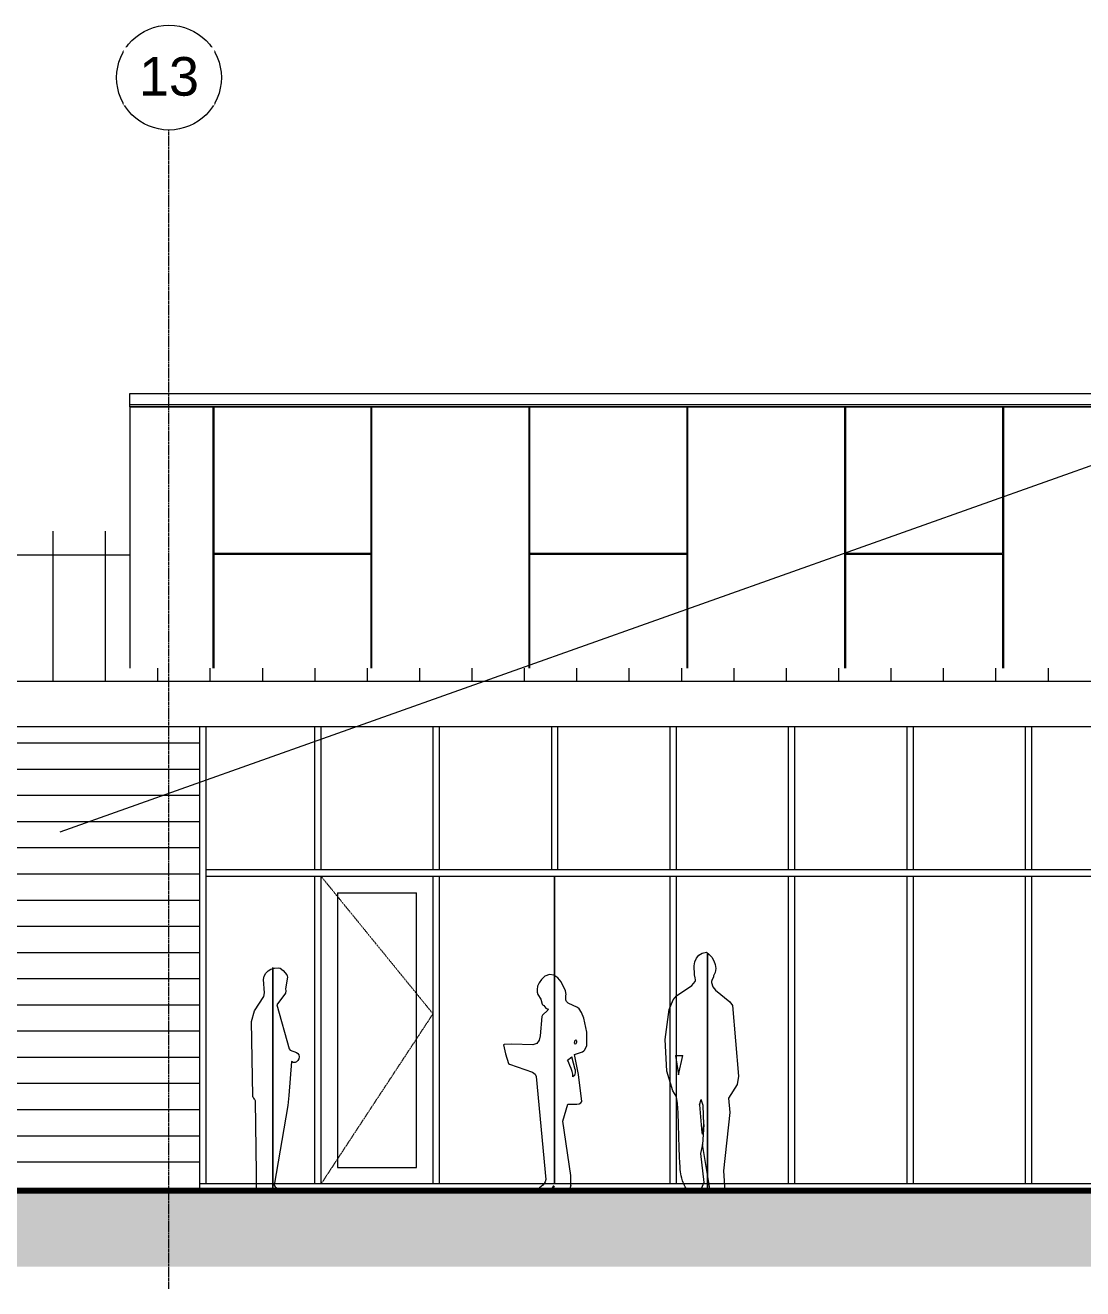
# Model space of a CAD drawing. Header units: inches. Extents: x 169 to 5088, y -73 to 356.
# Drawn here: x 1656.4 to 1979.4, y -30 to 356 of the extents above; entities that cross this region are included whole.
import ezdxf

# ---------------------------------------------------------------- set-up
doc = ezdxf.new("R2010")
doc.units = ezdxf.units.IN
doc.header["$MEASUREMENT"] = 0
doc.linetypes.add('Dash 1_16_', pattern=[0.125, 0.0625, -0.0625])
doc.linetypes.add('Grid Line 1_2_', pattern=[0.875, 0.5, -0.125, 0.125, -0.125])
for name, color, linetype, lineweight in [('A-ANNO-IDEN', 131, 'Continuous', 9), ('A-DETL-GENF', 92, 'Continuous', 9), ('A-DOOR', 31, 'Continuous', 18), ('A-GLAZ-CURT', 52, 'Continuous', 9), ('A-GLAZ-CWMG', 51, 'Continuous', 9), ('A-ROOF', 132, 'Continuous', 18), ('A-ROOF-OTLN', 132, 'Continuous', 9), ('A-ROOF-PATT', 132, 'Continuous', 18), ('A-WALL', 113, 'Continuous', 18), ('A-WALL-PATT', 111, 'Continuous', 18), ('C-TOPO', 7, 'Continuous', 9), ('L-SITE-WALL', 31, 'Continuous', 18), ('S-GRID', 1, 'Continuous', 9), ('S-GRID-IDEN', 1, 'Continuous', 9)]:
    doc.layers.add(name, color=color, linetype=linetype, lineweight=lineweight)
doc.styles.add('Arial', font='arial.ttf', dxfattribs={"height": 11.802395})

# ---------------------------------------------------------------- blocks, each defined once
blk = doc.blocks.new('System Panel - Exterior Glazing-436193-Building Elevation - North')
at = {"layer": 'A-GLAZ-CURT'}
for p, q in [((1818.12, 65.58), (1818.12, 96)), ((1818.12, 57.75), (1818.12, 65.58)), ((1818.12, 2.9), (1818.12, 57.69)), ((1818.12, 2), (1818.12, 2.88))]:
    blk.add_line(p, q, dxfattribs=at)
blk = doc.blocks.new('System Panel - Exterior Glazing-V1-Building Elevation - North')
at = {"layer": 'A-GLAZ-CURT'}
for p, q in [((1818.12, 96), (1818.12, 65.58)), ((1818.12, 65.58), (1818.12, 57.75)), ((1818.12, 57.69), (1818.12, 2.9)), ((1818.12, 2.88), (1818.12, 2))]:
    blk.add_line(p, q, dxfattribs=at)
blk = doc.blocks.new('Rectangular Mullion - Exterior 2_ x 4_5_-430003-Building Elevation - North')
at = {"layer": 'A-GLAZ-CWMG'}
for p, q in [((1727.03, 2), (1709.69, 2)), ((1731.53, 2), (1727.03, 2)), ((1732.5, 2), (1731.55, 2)), ((1745.75, 2), (1732.5, 2))]:
    blk.add_line(p, q, dxfattribs=at)
blk = doc.blocks.new('Rectangular Mullion - Exterior 2_ x 4_5_-430004-Building Elevation - North')
at = {"layer": 'A-GLAZ-CWMG'}
for p, q in [((1814.83, 2), (1781.94, 2)), ((1817.89, 2), (1814.83, 2)), ((1818, 2), (1817.9, 2)), ((1818.12, 2), (1818.01, 2))]:
    blk.add_line(p, q, dxfattribs=at)
blk = doc.blocks.new('Rectangular Mullion - Exterior 2_ x 4_5_-430005-Building Elevation - North')
at = {"layer": 'A-GLAZ-CWMG'}
for p, q in [((1823.1, 2), (1818.12, 2)), ((1854.31, 2), (1823.1, 2))]:
    blk.add_line(p, q, dxfattribs=at)
blk = doc.blocks.new('Rectangular Mullion - Exterior 2_ x 4_5_-430006-Building Elevation - North')
at = {"layer": 'A-GLAZ-CWMG'}
for p, q in [((1857.56, 2), (1854.31, 2)), ((1863.54, 2), (1857.56, 2)), ((1865.28, 2), (1863.54, 2)), ((1869.98, 2), (1865.28, 2)), ((1890.5, 2), (1869.98, 2))]:
    blk.add_line(p, q, dxfattribs=at)
blk = doc.blocks.new('Rectangular Mullion - Exterior 2_ x 4_5_-V2-Building Elevation - North')
at = {"layer": 'A-GLAZ-CWMG'}
blk.add_line((1926.69, 2), (1890.5, 2), dxfattribs=at)
blk = doc.blocks.new('Rectangular Mullion - Exterior 2_ x 4_5_-430021-Building Elevation - North')
at = {"layer": 'A-GLAZ-CWMG'}
blk.add_line((1711.69, 97), (1711.69, 141.62), dxfattribs=at)
blk = doc.blocks.new('Rectangular Mullion - Exterior 2_ x 4_5_-430022-Building Elevation - North')
at = {"layer": 'A-GLAZ-CWMG'}
for q in [(1711.69, 97), (1709.69, 2)]:
    blk.add_line((1711.69, 2), q, dxfattribs=at)
blk = doc.blocks.new('Rectangular Mullion - Exterior 2_ x 4_5_-430007-Building Elevation - North')
at = {"layer": 'A-GLAZ-CWMG'}
for p, q in [((1818.12, 98), (1781.94, 98)), ((1781.94, 96), (1818.12, 96))]:
    blk.add_line(p, q, dxfattribs=at)
blk = doc.blocks.new('Rectangular Mullion - Exterior 2_ x 4_5_-430008-Building Elevation - North')
at = {"layer": 'A-GLAZ-CWMG'}
for p, q in [((1780.94, 96), (1782.94, 96)), ((1780.94, 96), (1780.94, 2)), ((1782.94, 2), (1782.94, 96)), ((1782.94, 2), (1780.94, 2))]:
    blk.add_line(p, q, dxfattribs=at)
blk = doc.blocks.new('Rectangular Mullion - Exterior 2_ x 4_5_-V3-Building Elevation - North')
at = {"layer": 'A-GLAZ-CWMG'}
for p, q in [((1853.31, 96), (1855.31, 96)), ((1853.31, 96), (1853.31, 55.86)), ((1855.31, 59.51), (1855.31, 96)), ((1855.31, 41.21), (1855.31, 59.51)), ((1853.31, 55.86), (1853.31, 33.44)), ((1855.31, 39.75), (1855.31, 41.21)), ((1855.31, 28.74), (1855.31, 39.75)), ((1853.31, 33.44), (1853.31, 2)), ((1855.31, 2), (1855.31, 28.74)), ((1855.31, 2), (1853.31, 2))]:
    blk.add_line(p, q, dxfattribs=at)
blk = doc.blocks.new('Rectangular Mullion - Exterior 2_ x 4_5_-430009-Building Elevation - North')
at = {"layer": 'A-GLAZ-CWMG'}
for p, q in [((1780.94, 141.62), (1780.94, 98)), ((1782.94, 98), (1782.94, 141.62)), ((1782.94, 98), (1780.94, 98))]:
    blk.add_line(p, q, dxfattribs=at)
blk = doc.blocks.new('Rectangular Mullion - Exterior 2_ x 4_5_-430012-Building Elevation - North')
at = {"layer": 'A-GLAZ-CWMG'}
for p, q in [((1711.69, 96), (1711.69, 98)), ((1745.75, 98), (1711.69, 98)), ((1711.69, 96), (1745.75, 96))]:
    blk.add_line(p, q, dxfattribs=at)
blk = doc.blocks.new('Door_Single_Storefront - one-561384-Building Elevation - North')
at = {"layer": 'A-DOOR', "linetype": 'Dash 1_16_', "lineweight": 9}
for p, q in [((1746.75, 96), (1780.94, 54)), ((1780.94, 54), (1746.75, 2))]:
    blk.add_line(p, q, dxfattribs=at)
at = {"layer": 'A-DOOR'}
for p, q in [((1751.75, 91), (1751.75, 7)), ((1751.75, 91), (1775.94, 91)), ((1775.94, 7), (1775.94, 91)), ((1751.75, 7), (1775.94, 7))]:
    blk.add_line(p, q, dxfattribs=at)
blk = doc.blocks.new('Rectangular Mullion - Exterior 2_ x 4_5_-435970-Building Elevation - North')
at = {"layer": 'A-GLAZ-CWMG'}
blk.add_line((1781.94, 2), (1745.75, 2), dxfattribs=at)
blk = doc.blocks.new('Rectangular Mullion - Exterior 2_ x 4_5_-435971-Building Elevation - North')
at = {"layer": 'A-GLAZ-CWMG'}
for p, q in [((1781.94, 98), (1745.75, 98)), ((1745.75, 96), (1781.94, 96))]:
    blk.add_line(p, q, dxfattribs=at)
blk = doc.blocks.new('Rectangular Mullion - Exterior 2_ x 4_5_-430056-Building Elevation - North')
at = {"layer": 'A-GLAZ-CWMG'}
for p, q in [((1744.75, 96), (1746.75, 96)), ((1744.75, 96), (1744.75, 2)), ((1746.75, 2), (1746.75, 96)), ((1746.75, 2), (1744.75, 2))]:
    blk.add_line(p, q, dxfattribs=at)
blk = doc.blocks.new('Rectangular Mullion - Exterior 2_ x 4_5_-435686-Building Elevation - North')
at = {"layer": 'A-GLAZ-CWMG'}
for p, q in [((1744.75, 141.62), (1744.75, 98)), ((1746.75, 98), (1746.75, 141.62)), ((1746.75, 98), (1744.75, 98))]:
    blk.add_line(p, q, dxfattribs=at)
blk = doc.blocks.new('RPC Female - Lisa-635734-Building Elevation - North')
at = {"layer": 'A-DETL-GENF', "color": 57}
for p, q in [((1816.52, 66), (1815.15, 65.46)), ((1817.85, 65.77), (1816.52, 66)), ((1819.05, 64.95), (1817.85, 65.77)), ((1812.92, 62.42), (1812.74, 61.46)), ((1813.36, 63.42), (1812.92, 62.42)), ((1814.09, 64.45), (1813.36, 63.42)), ((1815.15, 65.46), (1814.09, 64.45)), ((1820.09, 63.76), (1819.05, 64.95)), ((1821.44, 61.04), (1820.09, 63.76)), ((1812.74, 61.46), (1812.77, 60.59)), ((1812.77, 60.59), (1812.99, 59.84)), ((1812.99, 59.84), (1813.92, 58.44)), ((1813.92, 58.44), (1814.32, 56.89)), ((1821.62, 59.9), (1821.44, 61.04)), ((1821.51, 58.6), (1821.53, 59.65)), ((1821.57, 58.25), (1821.51, 58.6)), ((1821.53, 59.65), (1821.62, 59.9)), ((1821.66, 57.95), (1821.57, 58.25)), ((1821.77, 57.72), (1821.66, 57.95)), ((1814.32, 56.89), (1814.38, 56.8)), ((1814.38, 56.8), (1814.41, 56.76)), ((1814.41, 56.76), (1814.43, 56.74)), ((1814.43, 56.74), (1814.46, 56.73)), ((1816.02, 55.15), (1814.44, 53.54)), ((1814.46, 56.73), (1814.53, 56.71)), ((1814.53, 56.71), (1814.64, 56.67)), ((1814.64, 56.67), (1814.83, 56.58)), ((1814.83, 56.58), (1815.47, 55.7)), ((1815.47, 55.7), (1815.61, 55.58)), ((1815.61, 55.58), (1815.8, 55.5)), ((1815.8, 55.5), (1816.06, 55.47)), ((1816.17, 55.39), (1816.02, 55.15)), ((1816.06, 55.47), (1816.17, 55.39)), ((1822.21, 57.26), (1821.77, 57.72)), ((1825.09, 55.93), (1822.21, 57.26)), ((1825.57, 55.53), (1825.09, 55.93)), ((1826.31, 54.37), (1825.57, 55.53)), ((1827, 52.64), (1826.31, 54.37)), ((1814.24, 53.17), (1813.74, 47.26)), ((1814.44, 53.54), (1814.24, 53.17)), ((1827.96, 48.35), (1827, 52.64)), ((1813.74, 47.26), (1813.36, 45.93)), ((1827.93, 44.34), (1827.96, 48.35)), ((1802.55, 44.5), (1802.53, 44.48)), ((1802.53, 44.48), (1803.09, 41.75)), ((1802.57, 44.52), (1802.55, 44.5)), ((1802.71, 44.57), (1802.57, 44.52)), ((1805.01, 44.68), (1802.71, 44.57)), ((1811.49, 44.51), (1805.01, 44.68)), ((1812.65, 44.96), (1811.49, 44.51)), ((1813.36, 45.93), (1812.65, 44.96)), ((1824.2, 44.98), (1824.25, 45.53)), ((1824.25, 44.79), (1824.2, 44.98)), ((1824.25, 45.53), (1824.33, 45.78)), ((1824.37, 44.73), (1824.25, 44.79)), ((1824.33, 45.78), (1824.45, 45.96)), ((1824.59, 44.82), (1824.37, 44.73)), ((1824.45, 45.96), (1824.59, 46)), ((1824.68, 45.91), (1824.59, 46)), ((1824.73, 45), (1824.59, 44.82)), ((1824.68, 45.91), (1824.76, 45.73)), ((1824.79, 45.24), (1824.73, 45)), ((1824.76, 45.73), (1824.8, 45.49)), ((1824.8, 45.49), (1824.79, 45.24)), ((1826.65, 42.39), (1827.08, 42.66)), ((1827.08, 42.66), (1827.39, 42.97)), ((1827.39, 42.97), (1827.93, 44.34)), ((1803.09, 41.75), (1804.02, 38.85)), ((1804.02, 38.85), (1804.32, 38.59)), ((1822.09, 39.86), (1823.34, 40.8)), ((1822.24, 39.57), (1822.09, 39.86)), ((1822.49, 39), (1822.24, 39.57)), ((1822.8, 38.23), (1822.49, 39)), ((1824.39, 36.99), (1823.34, 40.8)), ((1824.17, 41.55), (1826.65, 42.39)), ((1825.4, 35.4), (1824.17, 41.55)), ((1804.32, 38.59), (1811.31, 36.21)), ((1811.31, 36.21), (1812.16, 35.6)), ((1812.16, 35.6), (1812.52, 34.87)), ((1812.52, 34.87), (1815.38, 3.33)), ((1823.13, 37.33), (1822.8, 38.23)), ((1823.42, 36.4), (1823.13, 37.33)), ((1823.63, 35.52), (1823.42, 36.4)), ((1823.71, 34.76), (1823.63, 35.52)), ((1824.22, 35.19), (1823.71, 34.76)), ((1824.43, 35.97), (1824.22, 35.19)), ((1824.39, 36.99), (1824.43, 35.97)), ((1826.38, 27.2), (1825.4, 35.4)), ((1826.11, 26.77), (1826.38, 27.2)), ((1820.59, 21.23), (1822.1, 26.4)), ((1822.1, 26.4), (1824.91, 26.39)), ((1824.91, 26.39), (1825.59, 26.51)), ((1825.59, 26.51), (1826.11, 26.77)), ((1823.06, 4.56), (1820.59, 21.23)), ((1823.11, 1.55), (1823.06, 4.56)), ((1813.18, 0.41), (1812.99, 0)), ((1813.54, 0.8), (1813.18, 0.41)), ((1814.48, 1.62), (1813.54, 0.8)), ((1814.92, 2.1), (1814.48, 1.62)), ((1815.25, 2.66), (1814.92, 2.1)), ((1815.38, 3.33), (1815.25, 2.66)), ((1817.47, 0.86), (1817.58, 1.18)), ((1817.47, 0.74), (1817.47, 0.86)), ((1817.51, 0.68), (1817.47, 0.74)), ((1817.59, 0.71), (1817.51, 0.68)), ((1817.58, 1.18), (1817.67, 1.33)), ((1817.69, 0.8), (1817.59, 0.71)), ((1817.67, 1.33), (1817.75, 1.43)), ((1817.89, 1.1), (1817.69, 0.8)), ((1817.75, 1.43), (1817.83, 1.46)), ((1817.92, 1.39), (1817.83, 1.46)), ((1817.94, 1.26), (1817.89, 1.1)), ((1817.92, 1.39), (1817.94, 1.26)), ((1823.11, 1.55), (1822.57, 0))]:
    blk.add_line(p, q, dxfattribs=at)
blk = doc.blocks.new('RPC Male - Dwayne-635738-Building Elevation - North')
at = {"layer": 'A-DETL-GENF', "color": 57}
for p, q in [((1729.4, 65.53), (1729.87, 66.43)), ((1729.87, 66.43), (1730.56, 67.13)), ((1730.56, 67.13), (1731.44, 67.64)), ((1731.44, 67.64), (1732.5, 67.94)), ((1732.05, 67.81), (1732.05, 68.12)), ((1732.05, 68.12), (1732.05, 67.91)), ((1732.05, 67.91), (1732.05, 67.48)), ((1732.05, 67.48), (1732.05, 66.91)), ((1732.05, 66.91), (1732.05, 66.28)), ((1732.05, 66.28), (1732.05, 64.88)), ((1732.5, 67.94), (1733.74, 68.05)), ((1733.74, 68.05), (1734.22, 67.92)), ((1734.22, 67.92), (1735.19, 67.27)), ((1735.19, 67.27), (1736.28, 65.93)), ((1736.28, 65.93), (1736.44, 65.56)), ((1729.15, 64.45), (1729.4, 65.53)), ((1729.52, 60.35), (1729.15, 64.45)), ((1732.05, 64.88), (1732.05, 61.83)), ((1732.05, 61.83), (1732.05, 59.73)), ((1736.47, 65.14), (1735.95, 61.58)), ((1736.44, 65.56), (1736.47, 65.14)), ((1726.41, 54.9), (1729.25, 59.26)), ((1729.25, 59.26), (1729.52, 60.35)), ((1732.05, 59.73), (1732.05, 59.19)), ((1732.05, 59.19), (1732.05, 58.67)), ((1732.05, 58.67), (1732.05, 58.18)), ((1732.05, 58.18), (1732.05, 57.74)), ((1735.86, 60.29), (1733.28, 56.72)), ((1736.01, 61.03), (1735.86, 60.29)), ((1735.95, 61.58), (1736.01, 61.03)), ((1725.52, 51.61), (1726.41, 54.9)), ((1732.05, 57.74), (1732.05, 57.36)), ((1732.05, 57.36), (1732.05, 55.39)), ((1732.05, 55.39), (1732.05, 54.85)), ((1732.05, 54.85), (1732.05, 53.16)), ((1733.28, 56.72), (1737, 43.27)), ((1725.87, 28.96), (1725.52, 51.61)), ((1732.05, 53.16), (1732.05, 50.63)), ((1732.05, 50.63), (1732.05, 47.58)), ((1732.05, 47.58), (1732.05, 44.32)), ((1732.05, 44.32), (1732.05, 36.51)), ((1737, 43.27), (1737.33, 42.91)), ((1737.33, 42.91), (1739.3, 42.19)), ((1737.74, 39.43), (1736.89, 29.06)), ((1738.29, 39.13), (1737.74, 39.43)), ((1738.83, 39.11), (1738.29, 39.13)), ((1739.31, 39.31), (1738.83, 39.11)), ((1739.3, 42.19), (1739.7, 41.9)), ((1739.7, 39.69), (1739.31, 39.31)), ((1739.7, 41.9), (1739.97, 41.44)), ((1739.96, 40.21), (1739.7, 39.69)), ((1740.06, 40.81), (1739.96, 40.21)), ((1739.97, 41.44), (1740.06, 40.81)), ((1732.05, 36.51), (1732.05, 33.23)), ((1732.05, 33.23), (1732.05, 29.84)), ((1725.93, 28.68), (1725.87, 28.96)), ((1726.06, 28.41), (1725.93, 28.68)), ((1726.22, 28.17), (1726.06, 28.41)), ((1726.4, 27.95), (1726.22, 28.17)), ((1726.56, 27.75), (1726.4, 27.95)), ((1726.68, 27.59), (1726.56, 27.75)), ((1726.72, 27.45), (1726.68, 27.59)), ((1727.04, 5.29), (1726.72, 27.45)), ((1732.05, 29.84), (1732.05, 29.17)), ((1732.05, 29.17), (1732.05, 28.51)), ((1732.05, 28.51), (1732.05, 28.27)), ((1732.05, 28.27), (1732.05, 28.13)), ((1732.05, 28.13), (1732.05, 28.17)), ((1732.05, 28.17), (1732.05, 0.46)), ((1732.05, 28.13), (1732.05, 28.06)), ((1732.05, 28.08), (1732.05, 28.13)), ((1732.05, 28.05), (1732.05, 28.08)), ((1732.05, 28.06), (1732.05, 28.05)), ((1736.89, 29.06), (1736.65, 25.97)), ((1732.05, 0), (1732.05, 26.47)), ((1732.05, 26.47), (1732.05, 21.35)), ((1736.65, 25.97), (1732.45, 1.69)), ((1727.03, 0), (1727.04, 5.29)), ((1732.05, 0.46), (1732.05, 0)), ((1732.45, 1.69), (1732.76, 1.12)), ((1732.76, 1.12), (1733.44, 0.63)), ((1733.44, 0.63), (1734.82, 0))]:
    blk.add_line(p, q, dxfattribs=at)
at = {"layer": 'A-DETL-GENF', "color": 253}
for p, q in [((1732.05, 67.76), (1732.05, 67.81)), ((1732.05, 67.4), (1732.05, 67.76)), ((1732.05, 66.93), (1732.05, 67.4)), ((1732.05, 66.35), (1732.05, 66.93)), ((1732.05, 64.6), (1732.05, 66.35)), ((1732.05, 64.48), (1732.05, 64.6)), ((1732.05, 64.37), (1732.05, 64.48)), ((1732.05, 64.29), (1732.05, 64.37)), ((1732.05, 64.24), (1732.05, 64.29)), ((1732.05, 63.73), (1732.05, 64.24)), ((1732.05, 58.38), (1732.05, 63.73)), ((1732.05, 57.15), (1732.05, 58.38)), ((1732.05, 56.53), (1732.05, 57.15)), ((1732.05, 56.22), (1732.05, 56.53)), ((1732.05, 55.95), (1732.05, 56.22)), ((1732.05, 55.45), (1732.05, 55.95)), ((1732.05, 54.43), (1732.05, 55.45)), ((1732.05, 53.44), (1732.05, 54.43)), ((1732.05, 42.33), (1732.05, 53.44)), ((1732.05, 41.7), (1732.05, 42.33)), ((1732.05, 41.11), (1732.05, 41.7)), ((1732.05, 40.6), (1732.05, 41.11)), ((1732.05, 40.21), (1732.05, 40.6)), ((1732.05, 39.88), (1732.05, 40.21)), ((1732.05, 39.6), (1732.05, 39.88)), ((1732.05, 39.33), (1732.05, 39.6)), ((1732.05, 39.07), (1732.05, 39.33)), ((1732.05, 38.78), (1732.05, 39.07)), ((1732.05, 38.44), (1732.05, 38.78)), ((1732.05, 38.03), (1732.05, 38.44)), ((1732.05, 27.29), (1732.05, 38.03)), ((1732.05, 27.07), (1732.05, 27.29)), ((1732.05, 26.98), (1732.05, 27.07)), ((1732.05, 1.64), (1732.05, 26.98)), ((1732.05, 21.35), (1732.05, 2.77)), ((1732.05, 2.77), (1732.05, 1.64)), ((1732.05, 0), (1732.05, 1.62)), ((1732.05, 1.62), (1732.05, 0))]:
    blk.add_line(p, q, dxfattribs=at)
blk = doc.blocks.new('RPC Male - LaRon-635742-Building Elevation - North')
at = {"layer": 'A-DETL-GENF', "color": 57}
for p, q in [((1860.72, 68.64), (1860.95, 69.89)), ((1860.95, 69.89), (1861.42, 70.99)), ((1861.42, 70.99), (1862.14, 71.88)), ((1862.14, 71.88), (1863.15, 72.5)), ((1863.15, 72.5), (1864.5, 72.78)), ((1864.5, 72.78), (1865.36, 72.15)), ((1865.36, 72.15), (1866.12, 71.26)), ((1866.12, 71.26), (1866.74, 70.2)), ((1866.74, 70.2), (1867.15, 69.02)), ((1860.79, 65.92), (1860.72, 68.64)), ((1861.03, 65.03), (1860.79, 65.92)), ((1867.17, 66.63), (1866.68, 65.55)), ((1867.15, 69.02), (1867.31, 67.81)), ((1867.31, 67.81), (1867.17, 66.63)), ((1855.33, 59.53), (1860.02, 62.64)), ((1860.02, 62.64), (1861.02, 63.83)), ((1861.02, 63.83), (1861.12, 64.1)), ((1861.15, 64.4), (1861.03, 65.03)), ((1861.12, 64.1), (1861.15, 64.4)), ((1864.84, 56.64), (1864.84, 63.8)), ((1866.13, 64.19), (1866.05, 63.87)), ((1866.05, 63.87), (1866.05, 63.52)), ((1866.05, 63.52), (1866.47, 62.26)), ((1866.64, 65.28), (1866.13, 64.19)), ((1866.47, 62.26), (1867.26, 61.21)), ((1866.68, 65.55), (1866.64, 65.28)), ((1853.06, 55.26), (1854.3, 58.26)), ((1854.3, 58.26), (1855.33, 59.53)), ((1867.26, 61.21), (1871.66, 57.6)), ((1851.87, 46.14), (1853.06, 55.26)), ((1864.84, 41.78), (1864.84, 56.64)), ((1871.66, 57.6), (1872.41, 56.48)), ((1872.41, 56.48), (1874.28, 34.92)), ((1852.37, 36.48), (1851.87, 46.14)), ((1855.08, 41.21), (1856, 35.35)), ((1855.08, 41.21), (1857.26, 41.21)), ((1856, 35.35), (1857.26, 41.21)), ((1864.84, 41.45), (1864.84, 41.78)), ((1864.84, 41.21), (1864.84, 41.45)), ((1864.84, 40.64), (1864.84, 41.21)), ((1864.84, 40.52), (1864.84, 40.64)), ((1864.84, 35.43), (1864.84, 40.52)), ((1854.23, 30.47), (1852.37, 36.48)), ((1864.84, 26.16), (1864.84, 35.43)), ((1874.28, 34.92), (1873.86, 32.41)), ((1873.86, 32.41), (1871.27, 28.23)), ((1855.26, 28.88), (1854.23, 30.47)), ((1855.38, 28.52), (1855.26, 28.88)), ((1855.64, 26.6), (1855.38, 28.52)), ((1862.4, 26.16), (1862.89, 27.77)), ((1863.52, 26.02), (1862.89, 27.77)), ((1871.27, 28.23), (1871.67, 23.88)), ((1855.83, 23.69), (1855.64, 26.6)), ((1855.97, 20.2), (1855.83, 23.69)), ((1862.4, 26.16), (1863.13, 17.64)), ((1863.73, 20.2), (1863.52, 26.02)), ((1864.84, 10.25), (1864.84, 26.16)), ((1871.67, 23.88), (1869.68, 5.98)), ((1856.07, 16.53), (1855.97, 20.2)), ((1863.73, 20.2), (1863.24, 14.11)), ((1863.73, 20.2), (1863.24, 14.11)), ((1863.52, 18.65), (1863.73, 20.2)), ((1856.16, 13.09), (1856.07, 16.53)), ((1863.13, 17.64), (1863.24, 17.21)), ((1863.24, 17.21), (1863.33, 17.6)), ((1863.33, 17.6), (1863.52, 18.65)), ((1856.25, 10.27), (1856.16, 13.09)), ((1863.24, 14.11), (1862.71, 11.35)), ((1865.61, 0), (1863.24, 14.11)), ((1856.36, 8.48), (1856.25, 10.27)), ((1856.44, 7.34), (1856.36, 8.48)), ((1862.71, 11.35), (1863.71, 2.41)), ((1864.84, 8.64), (1864.84, 10.25)), ((1864.84, 3.19), (1864.84, 8.64)), ((1864.84, 4.58), (1864.84, 7.79)), ((1864.84, 0.1), (1864.84, 7.79)), ((1856.5, 6.45), (1856.44, 7.34)), ((1856.58, 5.71), (1856.5, 6.45)), ((1856.68, 5.07), (1856.58, 5.71)), ((1856.8, 4.45), (1856.68, 5.07)), ((1856.98, 3.77), (1856.8, 4.45)), ((1864.84, 4.59), (1864.84, 1.82)), ((1864.84, 4.58), (1864.84, 3.67)), ((1869.68, 5.98), (1870.13, 0)), ((1857.21, 2.96), (1856.98, 3.77)), ((1857.36, 2.48), (1857.21, 2.96)), ((1857.56, 2), (1857.36, 2.48)), ((1857.78, 1.54), (1857.56, 2)), ((1858, 1.14), (1857.78, 1.54)), ((1858.18, 0.82), (1858, 1.14)), ((1858.15, 0), (1858.36, 0.53)), ((1858.31, 0.6), (1858.18, 0.82)), ((1858.36, 0.53), (1858.31, 0.6)), ((1863.71, 2.41), (1862.7, 0)), ((1864.84, 3.67), (1864.84, 1.23)), ((1864.84, 2.76), (1864.84, 3.19)), ((1864.84, 2.76), (1864.84, 0)), ((1864.84, 1.82), (1864.84, 1.41)), ((1864.84, 1.41), (1864.84, 1.06)), ((1864.84, 1.23), (1864.84, 0.1)), ((1864.84, 1.06), (1864.84, 0.76)), ((1864.84, 0.76), (1864.84, 0.5)), ((1864.84, 0.5), (1864.84, 0.26)), ((1864.84, 0.26), (1864.84, 0.04)), ((1864.84, 0.04), (1864.84, 0))]:
    blk.add_line(p, q, dxfattribs=at)
at = {"layer": 'A-DETL-GENF', "color": 253}
for p, q in [((1864.84, 71.96), (1864.84, 72.21)), ((1864.84, 72.21), (1864.84, 72.17)), ((1864.84, 72.17), (1864.84, 71.91)), ((1864.84, 71.36), (1864.84, 71.96)), ((1864.84, 71.91), (1864.84, 70.54)), ((1864.84, 70.48), (1864.84, 71.36)), ((1864.84, 70.54), (1864.84, 69.17)), ((1864.84, 69.38), (1864.84, 70.48)), ((1864.84, 65.33), (1864.84, 69.38)), ((1864.84, 69.17), (1864.84, 65.08)), ((1864.84, 65.07), (1864.84, 65.33)), ((1864.84, 65.08), (1864.84, 63.14)), ((1864.84, 63.94), (1864.84, 65.07)), ((1864.84, 63.8), (1864.84, 63.92)), ((1864.84, 63.14), (1864.84, 62.69)), ((1864.84, 62.69), (1864.84, 61.6)), ((1864.84, 61.6), (1864.84, 61.31)), ((1864.84, 61.31), (1864.84, 60.91)), ((1864.84, 60.91), (1864.84, 43.46)), ((1864.84, 43.46), (1864.84, 41.41)), ((1864.84, 41.41), (1864.84, 39.6)), ((1864.84, 39.6), (1864.84, 39.62)), ((1864.84, 39.62), (1864.84, 39.62)), ((1864.84, 39.62), (1864.84, 39.6)), ((1864.84, 39.6), (1864.84, 39.53)), ((1864.84, 39.53), (1864.84, 39.42)), ((1864.84, 39.42), (1864.84, 39.25)), ((1864.84, 39.25), (1864.84, 39.02)), ((1864.84, 39.02), (1864.84, 32.69)), ((1864.84, 32.69), (1864.84, 31.47)), ((1864.84, 31.47), (1864.84, 30.76)), ((1864.84, 30.76), (1864.84, 29.75)), ((1864.84, 29.75), (1864.84, 29.11)), ((1864.84, 29.11), (1864.84, 28)), ((1864.84, 28), (1864.84, 12.05)), ((1864.84, 12.05), (1864.84, 4.59))]:
    blk.add_line(p, q, dxfattribs=at)
blk = doc.blocks.new('Grid - Grid Head - Circle-50561-Building Elevation - North')
at = {"layer": 'S-GRID-IDEN'}
blk.add_circle((380.31, 340), 16, dxfattribs=at)

msp = doc.modelspace()

# ---------------------------------------------------------------- hatches: boundary and pattern name
at = {"layer": 'A-ROOF-PATT', "lineweight": 9}
h = msp.add_hatch(dxfattribs=at)
h.set_pattern_fill('FP_8', color=256, style=0, pattern_type=2)
h.set_pattern_definition([(90, (-24239.079, 1149.799), (-16, 1e-15), [])])
h.paths.add_polyline_path([(365.06, 194.11), (365.06, 194.24), (1688.31, 194.24), (1688.31, 201.49), (168.95, 201.49), (168.95, 194.11)], flags=0)
h.paths.add_polyline_path([(2045.65, 194.11), (2139.1, 194.11), (2139.1, 201.49), (2045.65, 201.49), (2045.65, 197.13)], flags=0)
h = msp.add_hatch(dxfattribs=at)
h.set_pattern_fill('FP_2', color=256, style=0, pattern_type=2)
h.set_pattern_definition([(90, (-24239.079, 1107.939), (-16, 1e-15), [])])
h.paths.add_polyline_path([(1400.29, 155.63), (2105.44, 155.63), (2105.44, 164.72), (2045.65, 164.72), (2045.65, 159.58), (1688.31, 159.58), (1688.31, 194.24), (365.81, 194.24), (365.81, 181.57), (186.31, 181.57), (186.31, 155.63), (1277.16, 155.63)], flags=0)
at = {"layer": 'A-WALL-PATT', "lineweight": 9}
h = msp.add_hatch(dxfattribs=at)
h.set_pattern_fill('FP_4', color=256, style=0, pattern_type=2)
h.set_pattern_definition([(180, (2292.56, 242.5), (193, -193), [48, -145]), (270, (2292.56, 242.5), (193, 1e-14), [96.25, -96.75]), (0, (2244.56, 146.25), (193, -193), [48, -145]), (270, (2244.56, 242.5), (193, 1e-14), [96.25, -96.75]), (0, (2244.56, 146), (193, -193), [48, -145]), (270, (2244.56, 146), (193, 1e-14), [96.25, -96.75]), (180, (2292.56, 49.75), (193, -193), [48, -145]), (270, (2292.56, 146), (193, 1e-14), [96.25, -96.75]), (180, (2244.31, 194.5), (193, -193), [48, -145]), (270, (2244.31, 242.75), (193, 1e-14), [48.25, -144.75]), (270, (2196.31, 242.75), (193, 1e-14), [48.25, -144.75]), (180, (2244.31, 98), (193, -193), [48, -145]), (270, (2244.31, 194.25), (193, 1e-14), [96.25, -96.75]), (0, (2196.31, 194.25), (193, -193), [48, -145]), (270, (2196.31, 194.25), (193, 1e-14), [96.25, -96.75]), (270, (2244.31, 97.75), (193, 1e-14), [48, -145]), (0, (2196.31, 97.75), (193, -193), [48, -145]), (270, (2196.31, 97.75), (193, 1e-14), [48, -145]), (180, (2196.06, 242.5), (193, -193), [48, -145]), (270, (2196.06, 242.5), (193, 1e-14), [96.25, -96.75]), (0, (2148.06, 146.25), (193, -193), [48, -145]), (270, (2148.06, 242.5), (193, 1e-14), [96.25, -96.75]), (0, (2148.06, 146), (193, -193), [48, -145]), (270, (2148.06, 146), (193, 1e-14), [96.25, -96.75]), (0, (2148.06, 49.75), (193, -193), [48, -145]), (270, (2196.06, 146), (193, 1e-14), [96.25, -96.75]), (180, (2147.81, 194.5), (193, -193), [48, -145]), (270, (2147.81, 242.75), (193, 1e-14), [48.25, -144.75]), (270, (2099.81, 242.75), (193, 1e-14), [48.25, -144.75]), (180, (2147.81, 98), (193, -193), [48, -145]), (270, (2147.81, 194.25), (193, 1e-14), [96.25, -96.75]), (0, (2099.81, 194.25), (193, -193), [48, -145]), (270, (2099.81, 194.25), (193, 1e-14), [96.25, -96.75]), (270, (2147.81, 97.75), (193, 1e-14), [48, -145]), (0, (2099.81, 97.75), (193, -193), [48, -145]), (270, (2099.81, 97.75), (193, 1e-14), [48, -145])])
h.paths.add_polyline_path([(1688.31, 159.58), (2045.65, 159.58), (2045.65, 239.46), (1688.31, 239.46), (1688.31, 180.61)], flags=0)
h = msp.add_hatch(dxfattribs=at)
h.set_pattern_fill('FP_7', color=256, style=0, pattern_type=2)
h.set_pattern_definition([(0, (486.937, 0.75), (0, 8), [])])
h.paths.add_polyline_path([(1030.89, 0), (1709.69, 0), (1709.69, 141.62), (487.19, 141.62), (487.19, 0), (907.76, 0)], flags=0)
h.paths.add_polyline_path([(614.28, 24), (576.09, 24), (576.09, 120), (614.28, 120), (614.28, 78.67)], flags=0)
h.paths.add_polyline_path([(1154.03, 24), (1152.56, 24), (1152.56, 120), (1190.75, 120), (1190.75, 24)], flags=0)
h.paths.add_polyline_path([(960.4, 24), (960.4, 120), (998.59, 120), (998.59, 24)], flags=0)
h.paths.add_polyline_path([(1536.87, 24), (1536.87, 120), (1575.06, 120), (1575.06, 24)], flags=0)
h.paths.add_polyline_path([(768.25, 24), (768.25, 120), (806.43, 120), (806.43, 24), (784.62, 24)], flags=0)
h.paths.add_polyline_path([(1382.9, 24), (1344.72, 24), (1344.72, 120), (1382.9, 120)], flags=0)
at = {"layer": 'C-TOPO'}
h = msp.add_hatch(dxfattribs=at)
h.set_pattern_fill('FP_5', color=256, style=0, pattern_type=2)
h.set_pattern_definition([(0, (1941.997, 0), (16, 16), [16, -16]), (0, (1941.997, 6), (16, 16), [16, -16]), (0, (1941.997, 12), (16, 16), [16, -16]), (90, (1943.997, 14), (-16, 16), [16, -16]), (90, (1949.997, 14), (-16, 16), [16, -16]), (90, (1955.997, 14), (-16, 16), [16, -16])])
h.paths.add_polyline_path([(2139.1, -23.26), (2139.1, 0), (168.95, 0), (168.95, -23.26), (2015.96, -23.26)], flags=0)

# ---------------------------------------------------------------- linework, layer by layer
at = {"layer": 'A-ANNO-IDEN'}
msp.add_line((1667.07, 109.58), (2149.28, 281.02), dxfattribs=at)
at = {"layer": 'A-ROOF'}
for p, q in [((365.81, 194.24), (1688.31, 194.24)), ((2105.44, 141.62), (186.31, 141.62))]:
    msp.add_line(p, q, dxfattribs=at)
at = {"layer": 'A-ROOF-OTLN'}
for p, q in [((185.56, 155.63), (2106.19, 155.63)), ((2106.77, 141.63), (184.98, 141.63))]:
    msp.add_line(p, q, dxfattribs=at)
at = {"layer": 'A-WALL'}
for p, q in [((1688.31, 239.46), (1688.31, 243.5)), ((1688.31, 243.5), (2045.65, 243.5)), ((2045.65, 240), (1688.31, 240)), ((1688.31, 239.5), (2045.65, 239.5)), ((1688.31, 239.46), (2045.65, 239.46))]:
    msp.add_line(p, q, dxfattribs=at)
at = {"layer": 'C-TOPO', "lineweight": 80}
msp.add_line((893.63, 0), (2139.1, 0), dxfattribs=at)
at = {"layer": 'C-TOPO'}
msp.add_line((2139.1, 0), (893.63, 0), dxfattribs=at)
at = {"layer": 'L-SITE-WALL'}
for p, q in [((1688.31, 239.46), (1688.31, 159.58)), ((1709.69, 0), (1709.69, 141.62))]:
    msp.add_line(p, q, dxfattribs=at)
at = {"layer": 'S-GRID', "linetype": 'Grid Line 1_2_'}
msp.add_line((1700.31, -30), (1700.31, 324), dxfattribs=at)

# ---------------------------------------------------------------- block references
at = {"layer": 'A-DETL-GENF', "color": 57}
for name in ['RPC Male - LaRon-635742-Building Elevation - North', 'RPC Male - Dwayne-635738-Building Elevation - North', 'RPC Female - Lisa-635734-Building Elevation - North']:
    msp.add_blockref(name, (0, 0), dxfattribs=at)
at = {"layer": 'A-DOOR'}
msp.add_blockref('Door_Single_Storefront - one-561384-Building Elevation - North', (0, 0), dxfattribs=at)
at = {"layer": 'A-GLAZ-CURT'}
for name in ['System Panel - Exterior Glazing-436193-Building Elevation - North', 'System Panel - Exterior Glazing-V1-Building Elevation - North']:
    msp.add_blockref(name, (0, 0), dxfattribs=at)
at = {"layer": 'A-GLAZ-CWMG'}
for name, p in [('Rectangular Mullion - Exterior 2_ x 4_5_-430021-Building Elevation - North', (0, 0)), ('Rectangular Mullion - Exterior 2_ x 4_5_-435686-Building Elevation - North', (0, 0)), ('Rectangular Mullion - Exterior 2_ x 4_5_-430009-Building Elevation - North', (0, 0)), ('Rectangular Mullion - Exterior 2_ x 4_5_-430009-Building Elevation - North', (36.19, 0)), ('Rectangular Mullion - Exterior 2_ x 4_5_-430009-Building Elevation - North', (72.37, 0)), ('Rectangular Mullion - Exterior 2_ x 4_5_-430009-Building Elevation - North', (108.56, 0)), ('Rectangular Mullion - Exterior 2_ x 4_5_-430009-Building Elevation - North', (144.75, 0)), ('Rectangular Mullion - Exterior 2_ x 4_5_-430009-Building Elevation - North', (180.94, 0)), ('Rectangular Mullion - Exterior 2_ x 4_5_-430022-Building Elevation - North', (0, 0)), ('Rectangular Mullion - Exterior 2_ x 4_5_-430012-Building Elevation - North', (0, 0)), ('Rectangular Mullion - Exterior 2_ x 4_5_-435971-Building Elevation - North', (0, 0)), ('Rectangular Mullion - Exterior 2_ x 4_5_-430007-Building Elevation - North', (0, 0)), ('Rectangular Mullion - Exterior 2_ x 4_5_-430007-Building Elevation - North', (36.19, 0)), ('Rectangular Mullion - Exterior 2_ x 4_5_-430007-Building Elevation - North', (72.37, 0)), ('Rectangular Mullion - Exterior 2_ x 4_5_-430007-Building Elevation - North', (108.56, 0)), ('Rectangular Mullion - Exterior 2_ x 4_5_-430007-Building Elevation - North', (144.75, 0)), ('Rectangular Mullion - Exterior 2_ x 4_5_-430007-Building Elevation - North', (180.94, 0)), ('Rectangular Mullion - Exterior 2_ x 4_5_-430056-Building Elevation - North', (0, 0)), ('Rectangular Mullion - Exterior 2_ x 4_5_-430008-Building Elevation - North', (0, 0)), ('Rectangular Mullion - Exterior 2_ x 4_5_-V3-Building Elevation - North', (0, 0)), ('Rectangular Mullion - Exterior 2_ x 4_5_-430008-Building Elevation - North', (108.56, 0)), ('Rectangular Mullion - Exterior 2_ x 4_5_-430008-Building Elevation - North', (144.75, 0)), ('Rectangular Mullion - Exterior 2_ x 4_5_-430008-Building Elevation - North', (180.94, 0)), ('Rectangular Mullion - Exterior 2_ x 4_5_-430003-Building Elevation - North', (0, 0)), ('Rectangular Mullion - Exterior 2_ x 4_5_-435970-Building Elevation - North', (0, 0)), ('Rectangular Mullion - Exterior 2_ x 4_5_-430004-Building Elevation - North', (0, 0)), ('Rectangular Mullion - Exterior 2_ x 4_5_-430005-Building Elevation - North', (0, 0)), ('Rectangular Mullion - Exterior 2_ x 4_5_-430006-Building Elevation - North', (0, 0)), ('Rectangular Mullion - Exterior 2_ x 4_5_-V2-Building Elevation - North', (0, 0)), ('Rectangular Mullion - Exterior 2_ x 4_5_-V2-Building Elevation - North', (36.19, 0)), ('Rectangular Mullion - Exterior 2_ x 4_5_-V2-Building Elevation - North', (72.37, 0))]:
    msp.add_blockref(name, p, dxfattribs=at)
at = {"layer": 'S-GRID-IDEN'}
msp.add_blockref('Grid - Grid Head - Circle-50561-Building Elevation - North', (1320, 0), dxfattribs=at)

# ---------------------------------------------------------------- next in the draw order: texts
at = {"layer": 'S-GRID-IDEN', "insert": (1700.31, 346.29), "char_height": 11.802, "width": 21.888, "attachment_point": 2, "line_spacing_factor": 0.938532, "style": 'Arial', "bg_fill": 3, "box_fill_scale": 1.25, "bg_fill_color": 0, "bg_fill_transparency": 0}
msp.add_mtext('13', dxfattribs=at)

doc.saveas('drawing.dxf')
